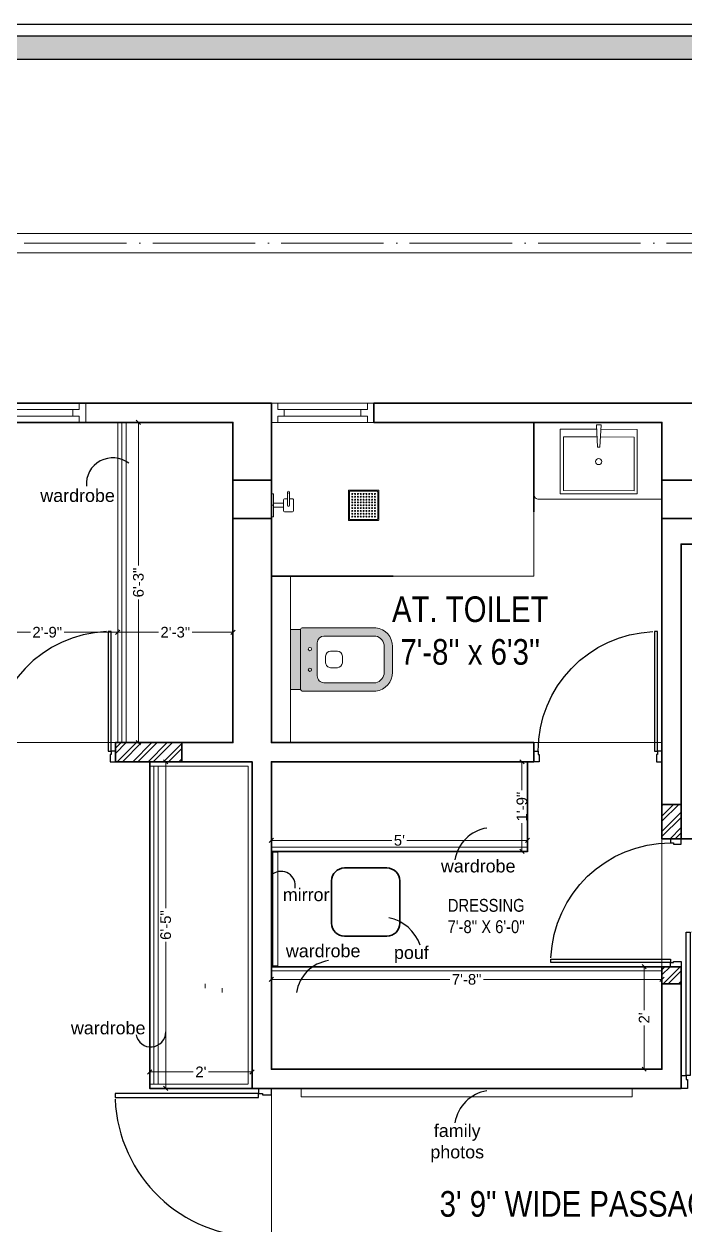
# Model space of a CAD drawing. Header units: millimetres. Extents: x 56222 to 154462, y -172610 to -121287.
# Drawn here: x 153075.5 to 153230.3, y -172336.6 to -172055.3 of the extents above; entities that cross this region are included whole.
import ezdxf

# ---------------------------------------------------------------- set-up
doc = ezdxf.new("R2010")
doc.units = ezdxf.units.MM
doc.header["$MEASUREMENT"] = 0
doc.header["$PDMODE"] = 35
doc.linetypes.add('ACAD_ISO04W100', pattern=[30, 24, -3, 0, -3])
doc.layers.get('Defpoints').update_dxf_attribs({"color": 220})
doc.layers.add('AR DOOR', color=40, linetype='Continuous')
doc.layers.add('AR ELE-5', color=134, linetype='Continuous')
for name, color, linetype, lineweight in [('COLUMN', 1, 'Continuous', 30), ('dim05', 1, 'Continuous', 13), ('ELEVATION ( SPIRAL STAIR )', 250, 'Continuous', 9), ('FIRST FLOOR', 7, 'Continuous', 9), ('FIRST FLOOR ( DW_RAIL )', 7, 'Continuous', 9), ('FIRST FLOOR ( TEXT )', 7, 'Continuous', 9), ('FIRST FLOOR_( PLine )_', 251, 'Continuous', 30), ('FURNITURE', 34, 'Continuous', 9), ('GROUND FLOOR', 7, 'Continuous', 9), ('GROUND FLOOR  ( PLINE )', 251, 'Continuous', 30), ('Labelling', 1, 'Continuous', 25), ('NAME PLATE', 7, 'Continuous', 25), ('wall', 7, 'Continuous', 30)]:
    doc.layers.add(name, color=color, linetype=linetype, lineweight=lineweight)
doc.styles.add('Arial', font='arial.ttf')
doc.styles.add('KATHA', font='swissc.ttf')
doc.styles.get("Standard").update_dxf_attribs({"font": 'arial.ttf', "height": 6})
doc.styles.add('style4', font='ARIALN.TTF')
doc.dimstyles.new('ISO-25', dxfattribs={"dimtxt": 2.5, "dimasz": 1, "dimexe": 0.5, "dimexo": 1, "dimtad": 0, "dimdec": 1, "dimlunit": 4, "dimtxsty": 'Standard', "dimblk": 'OBLIQUE', "dimcen": 2.5, "dimclrd": 1, "dimclre": 1, "dimclrt": 5, "dimadec": 0, "dimazin": 0, "dimtfac": 1, "dimtdec": 1, "dimtmove": 0, "dimatfit": 3, "dimfxl": 1, "dimlwd": -1, "dimarcsym": 0})
pattern_1 = [(45, (0, -2066.5317), (-1.79882093, 1.79882093), []), (45, (1.1992, -2066.5317), (-1.79882093, 1.79882093), [])]

# ---------------------------------------------------------------- blocks, each defined once
blk = doc.blocks.new('*U140')
for points in [[(0, 0), (0, 1120), (-30, 1120), (-30, 0)], [(40, 0), (0, 0), (0, -30), (-10, -30), (-10, -100), (40, -100)], [(-1160, 0), (-1120, 0), (-1120, -30), (-1110, -30), (-1110, -100), (-1160, -100)]]:
    blk.add_lwpolyline(points, close=True)
at = {"layer": 'AR ELE-5', "linetype": 'ByBlock', "ltscale": 15}
blk.add_arc((1.6, -0.7), 1121.6, 92.37301, 179.96526, dxfattribs=at)
blk = doc.blocks.new('*U143')
for points in [[(-1160, 0), (-1120, 0), (-1120, 30), (-1110, 30), (-1110, 100), (-1160, 100)], [(40, 0), (0, 0), (0, 30), (-10, 30), (-10, 100), (40, 100)], [(0, 0), (0, -1120), (-30, -1120), (-30, 0)]]:
    blk.add_lwpolyline(points, close=True)
at = {"layer": 'AR ELE-5', "linetype": 'ByBlock', "ltscale": 15}
blk.add_arc((1.6, 0.7), 1121.6, 180.03474, 267.62699, dxfattribs=at)
blk = doc.blocks.new('*U168')
for points in [[(-40, 0), (0, 0), (0, 30), (10, 30), (10, 100), (-40, 100)], [(0, 0), (0, -1120), (30, -1120), (30, 0)], [(1160, 0), (1120, 0), (1120, 30), (1110, 30), (1110, 100), (1160, 100)]]:
    blk.add_lwpolyline(points, close=True)
at = {"layer": 'AR ELE-5', "linetype": 'ByBlock', "ltscale": 15}
blk.add_arc((-2, 1), 1122, 272.373, 359.9653, dxfattribs=at)
blk = doc.blocks.new('LAYOUT FILE')
at = {"layer": 'NAME PLATE', "true_color": 0xd39e00}
h = blk.add_hatch(color=42, dxfattribs=at)
h.paths.add_polyline_path([(3346889.83, -513806.18), (3346889.83, -514260.7), (3347535.56, -514260.7), (3347535.56, -513806.18)])
h.paths.add_polyline_path([(3346894.36, -513810.71), (3347531.03, -513810.71), (3347531.03, -514256.17), (3346894.36, -514256.17)], flags=16)
at = {"layer": 'NAME PLATE', "color": 42, "true_color": 0xd39e00}
for points in [[(3346887.56, -513803.91), (3347537.83, -513803.91), (3347537.83, -514262.96), (3346887.56, -514262.96)], [(3346889.83, -513806.18), (3347535.56, -513806.18), (3347535.56, -514260.7), (3346889.83, -514260.7)], [(3346894.36, -513810.71), (3347531.03, -513810.71), (3347531.03, -514256.17), (3346894.36, -514256.17)]]:
    blk.add_lwpolyline(points, close=True, dxfattribs=at)
blk = doc.blocks.new('A$C744D1EC1')
at = {"layer": 'FURNITURE'}
for p, q in [((-2.26, -0.39), (-2.26, 0)), ((-2.26, -0.39), (-2.26, 0)), ((0, -0.39), (0, 0)), ((0, -0.39), (0, 0)), ((2.26, -0.39), (2.26, 0)), ((2.26, -0.39), (2.26, 0)), ((-2.26, -0.39), (2.26, -0.39)), ((-2.26, -0.39), (2.26, -0.39)), ((-0.39, -0.39), (-0.39, -2.36)), ((0.39, -0.39), (0.39, -2.36)), ((-1.26, -2.56), (-1.26, -4.14)), ((-1.06, -2.36), (1.06, -2.36)), ((-1.06, -4.33), (1.06, -4.33)), ((0, -3.15), (2.56, -3.15)), ((0, -3.55), (2.56, -3.55)), ((1.26, -2.56), (1.26, -3.15)), ((1.26, -3.55), (1.26, -4.14))]:
    blk.add_line(p, q, dxfattribs=at)
for points in [[(-2.96, -15.14), (-2.96, -20.86, 0.414214), (-2.86, -20.96), (2.86, -20.96, 0.414214), (2.96, -20.86), (2.96, -15.14, 0.414214), (2.86, -15.04), (-2.86, -15.04, 0.414214)], [(-2.76, -15.34), (-2.76, -20.66, 0.414214), (-2.66, -20.76), (2.66, -20.76, 0.414214), (2.76, -20.66), (2.76, -15.34, 0.414214), (2.66, -15.24), (-2.66, -15.24, 0.414214)]]:
    blk.add_lwpolyline(points, format="xyb", close=True, dxfattribs=at)
for centre, radius in [((2.56, -3.35), 0.197), ((-2.21, -15.79), 0.0985), ((-2.21, -16.34), 0.0985), ((-1.66, -15.79), 0.0985), ((-1.66, -16.34), 0.0985), ((-1.1, -15.79), 0.0985), ((-1.1, -16.34), 0.0985), ((-0.55, -15.79), 0.0985), ((-0.55, -16.34), 0.0985), ((0, -15.79), 0.0985), ((0, -16.34), 0.0985), ((0.55, -15.79), 0.0985), ((0.55, -16.34), 0.0985), ((1.1, -15.79), 0.0985), ((1.1, -16.34), 0.0985), ((1.66, -15.79), 0.0985), ((1.66, -16.34), 0.0985), ((2.21, -15.79), 0.0985), ((2.21, -16.34), 0.0985), ((-2.21, -16.9), 0.0985), ((-2.21, -17.45), 0.0985), ((-2.21, -18), 0.0985), ((-2.21, -18.55), 0.0985), ((-1.66, -16.9), 0.0985), ((-1.66, -17.45), 0.0985), ((-1.66, -18), 0.0985), ((-1.66, -18.55), 0.0985), ((-1.1, -16.9), 0.0985), ((-1.1, -17.45), 0.0985), ((-1.1, -18), 0.0985), ((-1.1, -18.55), 0.0985), ((-0.55, -16.9), 0.0985), ((-0.55, -17.45), 0.0985), ((-0.55, -18), 0.0985), ((-0.55, -18.55), 0.0985), ((0, -16.9), 0.0985), ((0, -17.45), 0.0985), ((0, -18), 0.0985), ((0, -18.55), 0.0985), ((0.55, -16.9), 0.0985), ((0.55, -17.45), 0.0985), ((0.55, -18), 0.0985), ((0.55, -18.55), 0.0985), ((1.1, -16.9), 0.0985), ((1.1, -17.45), 0.0985), ((1.1, -18), 0.0985), ((1.1, -18.55), 0.0985), ((1.66, -16.9), 0.0985), ((1.66, -17.45), 0.0985), ((1.66, -18), 0.0985), ((1.66, -18.55), 0.0985), ((2.21, -16.9), 0.0985), ((2.21, -17.45), 0.0985), ((2.21, -18), 0.0985), ((2.21, -18.55), 0.0985), ((-2.21, -19.1), 0.0985), ((-2.21, -19.66), 0.0985), ((-2.21, -20.21), 0.0985), ((-1.66, -19.1), 0.0985), ((-1.66, -19.66), 0.0985), ((-1.66, -20.21), 0.0985), ((-1.1, -19.1), 0.0985), ((-1.1, -19.66), 0.0985), ((-1.1, -20.21), 0.0985), ((-0.55, -19.1), 0.0985), ((-0.55, -19.66), 0.0985), ((-0.55, -20.21), 0.0985), ((0, -19.1), 0.0985), ((0, -19.66), 0.0985), ((0, -20.21), 0.0985), ((0.55, -19.1), 0.0985), ((0.55, -19.66), 0.0985), ((0.55, -20.21), 0.0985), ((1.1, -19.1), 0.0985), ((1.1, -19.66), 0.0985), ((1.1, -20.21), 0.0985), ((1.66, -19.1), 0.0985), ((1.66, -19.66), 0.0985), ((1.66, -20.21), 0.0985), ((2.21, -19.1), 0.0985), ((2.21, -19.66), 0.0985), ((2.21, -20.21), 0.0985)]:
    blk.add_circle(centre, radius, dxfattribs=at)
for centre, start, end in [((-1.06, -2.56), 90, 180), ((-1.06, -4.14), 180, 270), ((0, -3.35), 90, 270), ((1.06, -2.56), 0, 90), ((1.06, -4.14), 270, 0)]:
    blk.add_arc(centre, 0.197, start, end, dxfattribs=at)
blk = doc.blocks.new('A$C3EC62B37')
at = {"layer": 'FURNITURE', "lineweight": 30, "ltscale": 0.25, "true_color": 0xffffff}
h = blk.add_hatch(color=7, dxfattribs=at)
h.dxf.hatch_style = 1
h.paths.add_polyline_path([(-12.22, 0), (-12.22, 2.35), (-26.26, 2.35), (-26.26, 0)])
h.paths.add_polyline_path([(-26.26, 2.35), (-12.22, 2.35, 0.414214), (-11.83, 2.74), (-11.83, 19.96, 0.388639), (-16.24, 23.87), (-22.38, 23.87, 0.379499), (-26.65, 19.96), (-26.65, 2.74, 0.414214)])
h.paths.add_polyline_path([(-15.35, 6.26), (-23.13, 6.26, -0.414214), (-24.7, 7.83), (-24.7, 19.96, -0.349567), (-22.37, 21.91), (-16.24, 21.91, -0.364948), (-13.78, 19.96), (-13.78, 7.83, -0.414214)], flags=16)
h.paths.add_polyline_path([(-18.46, 8.22), (-20.02, 8.22, -0.414214), (-21.2, 9.39), (-21.2, 10.96, -0.414214), (-20.02, 12.13), (-18.46, 12.13, -0.414214), (-17.28, 10.96), (-17.28, 9.39, -0.414214)], flags=0)
h.paths.add_polyline_path([(-22.06, 4.53, -1), (-21.27, 4.53, -1)], flags=16)
at = {"layer": 'FURNITURE', "color": 0, "linetype": 'ByBlock', "lineweight": -2}
for p, q in [((-22.24, 23.87), (-16.24, 23.87)), ((-26.65, 2.74), (-26.65, 19.96)), ((-24.7, 7.83), (-24.7, 19.96)), ((-22.24, 21.91), (-16.24, 21.91)), ((-13.78, 7.83), (-13.78, 19.96)), ((-11.83, 2.74), (-11.83, 19.96)), ((-20.02, 12.13), (-18.46, 12.13)), ((-21.2, 9.39), (-21.2, 10.96)), ((-17.28, 9.39), (-17.28, 10.96)), ((-23.13, 6.26), (-15.35, 6.26)), ((-20.02, 8.22), (-18.46, 8.22)), ((-26.26, 2.35), (-12.22, 2.35)), ((-26.26, 2.35), (-26.26, 0)), ((-26.26, 0), (-12.22, 0)), ((-26.26, 0), (-12.22, 0)), ((-12.22, 2.35), (-12.22, 0))]:
    blk.add_line(p, q, dxfattribs=at)
for centre in [(-21.66, 4.53), (-16.81, 4.53)]:
    blk.add_circle(centre, 0.391, dxfattribs=at)
for centre, radius, start, end in [((-22.31, 19.5), 4.37, 89.0873, 174.0395), ((-16.17, 19.5), 4.37, 5.9605, 90.9127), ((-22.31, 19.48), 2.44, 88.437, 168.6348), ((-16.17, 19.48), 2.44, 11.3652, 91.563), ((-20.02, 10.96), 1.17, 90, 180), ((-18.46, 10.96), 1.17, 0, 90), ((-20.02, 9.39), 1.17, 180, 270), ((-18.46, 9.39), 1.17, 270, 0), ((-23.13, 7.83), 1.57, 180, 270), ((-15.35, 7.83), 1.57, 270, 0), ((-26.26, 2.74), 0.391, 180, 270), ((-12.22, 2.74), 0.391, 270, 0)]:
    blk.add_arc(centre, radius, start, end, dxfattribs=at)
blk = doc.blocks.new('_Oblique')
at = {"layer": 'wall', "color": 0, "lineweight": -2}
blk.add_line((-0.5, -0.5), (0.5, 0.5), dxfattribs=at)
blk = doc.blocks.new('*D497')
at = {"layer": 'Defpoints', "color": 0, "transparency": 16777216}
for p in [(153133.41, -172243.8), (153193.42, -172246.38), (153193.42, -172246.52)]:
    blk.add_point(p, dxfattribs=at)
at = {"layer": 'dim05', "color": 1, "linetype": 'Continuous', "lineweight": -2, "transparency": 16777216}
for p, q in [((153133.41, -172244.8), (153133.41, -172247.02)), ((153193.42, -172247.38), (153193.42, -172247.02))]:
    blk.add_line(p, q, dxfattribs=at)
at = {"layer": 'dim05', "color": 1, "linetype": 'Continuous', "transparency": 16777216}
for p, q in [((153133.41, -172246.52), (153161.64, -172246.52)), ((153193.42, -172246.52), (153165.19, -172246.52))]:
    blk.add_line(p, q, dxfattribs=at)
at = {"layer": 'dim05', "color": 1, "transparency": 16777216, "rotation": 180}
blk.add_blockref('_Oblique', (153133.41, -172246.52), dxfattribs=at)
at = {"layer": 'dim05', "color": 1, "transparency": 16777216}
blk.add_blockref('_Oblique', (153193.42, -172246.52), dxfattribs=at)
at = {"layer": 'dim05', "color": 5, "lineweight": 25, "transparency": 16777216, "insert": (153163.41, -172246.52), "char_height": 2.5, "attachment_point": 5, "style": 'Arial'}
blk.add_mtext("5'", dxfattribs=at)
blk = doc.blocks.new('*D498')
at = {"layer": 'Defpoints', "color": 0, "transparency": 16777216}
for p in [(153192.13, -172228.11), (153192.2, -172228.11), (153191.33, -172249.11)]:
    blk.add_point(p, dxfattribs=at)
at = {"layer": 'dim05', "color": 1, "linetype": 'Continuous', "lineweight": -2, "transparency": 16777216}
for p, q in [((153191.2, -172228.11), (153191.63, -172228.11)), ((153192.33, -172249.11), (153192.63, -172249.11))]:
    blk.add_line(p, q, dxfattribs=at)
at = {"layer": 'dim05', "color": 1, "linetype": 'Continuous', "transparency": 16777216}
for p, q in [((153192.13, -172228.11), (153192.13, -172234.78)), ((153192.13, -172249.11), (153192.13, -172242.45))]:
    blk.add_line(p, q, dxfattribs=at)
at = {"layer": 'dim05', "color": 1, "transparency": 16777216}
for p, rotation in [((153192.13, -172228.11), 90), ((153192.13, -172249.11), 270)]:
    blk.add_blockref('_Oblique', p, dxfattribs=dict(at, rotation=rotation))
at = {"layer": 'dim05', "color": 5, "lineweight": 25, "transparency": 16777216, "insert": (153192.13, -172238.61), "char_height": 2.5, "attachment_point": 5, "rotation": 90, "style": 'Arial'}
blk.add_mtext('1\'-9"', dxfattribs=at)
blk = doc.blocks.new('*D499')
at = {"layer": 'Defpoints', "color": 0, "transparency": 16777216}
for p in [(153133.41, -172278.62), (153224.91, -172278.62), (153224.91, -172279.09)]:
    blk.add_point(p, dxfattribs=at)
at = {"layer": 'dim05', "color": 1, "linetype": 'Continuous', "transparency": 16777216}
for p, q in [((153133.41, -172279.09), (153175.23, -172279.09)), ((153224.91, -172279.09), (153183.1, -172279.09))]:
    blk.add_line(p, q, dxfattribs=at)
at = {"layer": 'dim05', "color": 1, "linetype": 'Continuous', "lineweight": -2, "transparency": 16777216}
for p, q in [((153133.41, -172279.62), (153133.41, -172279.59)), ((153224.91, -172279.62), (153224.91, -172279.59))]:
    blk.add_line(p, q, dxfattribs=at)
at = {"layer": 'dim05', "color": 1, "transparency": 16777216, "rotation": 180}
blk.add_blockref('_Oblique', (153133.41, -172279.09), dxfattribs=at)
at = {"layer": 'dim05', "color": 1, "transparency": 16777216}
blk.add_blockref('_Oblique', (153224.91, -172279.09), dxfattribs=at)
at = {"layer": 'dim05', "color": 5, "lineweight": 25, "transparency": 16777216, "insert": (153179.16, -172279.09), "char_height": 2.5, "attachment_point": 5, "style": 'Arial'}
blk.add_mtext('7\'-8"', dxfattribs=at)
blk = doc.blocks.new('*D500')
at = {"layer": 'Defpoints', "color": 0, "transparency": 16777216}
for p in [(153216.81, -172276.11), (153216.81, -172300.11), (153220.75, -172300.11)]:
    blk.add_point(p, dxfattribs=at)
at = {"layer": 'dim05', "color": 1, "linetype": 'Continuous', "lineweight": -2, "transparency": 16777216}
for p, q in [((153217.81, -172276.11), (153221.25, -172276.11)), ((153217.81, -172300.11), (153221.25, -172300.11))]:
    blk.add_line(p, q, dxfattribs=at)
at = {"layer": 'dim05', "color": 1, "linetype": 'Continuous', "transparency": 16777216}
for p, q in [((153220.75, -172276.11), (153220.75, -172286.32)), ((153220.75, -172300.11), (153220.75, -172289.91))]:
    blk.add_line(p, q, dxfattribs=at)
at = {"layer": 'dim05', "color": 1, "transparency": 16777216}
for p, rotation in [((153220.75, -172276.11), 90), ((153220.75, -172300.11), 270)]:
    blk.add_blockref('_Oblique', p, dxfattribs=dict(at, rotation=rotation))
at = {"layer": 'dim05', "color": 5, "lineweight": 25, "transparency": 16777216, "insert": (153220.75, -172288.11), "char_height": 2.5, "attachment_point": 5, "rotation": 90, "style": 'Arial'}
blk.add_mtext("2'", dxfattribs=at)
blk = doc.blocks.new('*D501')
at = {"layer": 'Defpoints', "color": 0, "transparency": 16777216}
for p in [(153110.06, -172228.11), (153108.66, -172304.61), (153110.06, -172304.61)]:
    blk.add_point(p, dxfattribs=at)
at = {"layer": 'dim05', "color": 1, "linetype": 'Continuous', "lineweight": -2, "transparency": 16777216}
for p, q in [((153109.06, -172228.11), (153108.16, -172228.11)), ((153109.06, -172304.61), (153108.16, -172304.61))]:
    blk.add_line(p, q, dxfattribs=at)
at = {"layer": 'dim05', "color": 1, "linetype": 'Continuous', "transparency": 16777216}
for p, q in [((153108.66, -172228.11), (153108.66, -172262.41)), ((153108.66, -172304.61), (153108.66, -172270.32))]:
    blk.add_line(p, q, dxfattribs=at)
at = {"layer": 'dim05', "color": 1, "transparency": 16777216}
for p, rotation in [((153108.66, -172228.11), 90), ((153108.66, -172304.61), 270)]:
    blk.add_blockref('_Oblique', p, dxfattribs=dict(at, rotation=rotation))
at = {"layer": 'dim05', "color": 5, "lineweight": 25, "transparency": 16777216, "insert": (153108.66, -172266.36), "char_height": 2.5, "attachment_point": 5, "rotation": 90, "style": 'Arial'}
blk.add_mtext('6\'-5"', dxfattribs=at)
blk = doc.blocks.new('*D502')
at = {"layer": 'Defpoints', "color": 0, "transparency": 16777216}
for p in [(153104.91, -172300.44), (153128.91, -172300.44), (153128.91, -172300.75)]:
    blk.add_point(p, dxfattribs=at)
at = {"layer": 'dim05', "color": 1, "linetype": 'Continuous', "transparency": 16777216}
for p, q in [((153104.91, -172300.75), (153115.12, -172300.75)), ((153128.91, -172300.75), (153118.71, -172300.75))]:
    blk.add_line(p, q, dxfattribs=at)
at = {"layer": 'dim05', "color": 1, "linetype": 'Continuous', "lineweight": -2, "transparency": 16777216}
for p, q in [((153104.91, -172301.44), (153104.91, -172301.25)), ((153128.91, -172301.44), (153128.91, -172301.25))]:
    blk.add_line(p, q, dxfattribs=at)
at = {"layer": 'dim05', "color": 1, "transparency": 16777216, "rotation": 180}
blk.add_blockref('_Oblique', (153104.91, -172300.75), dxfattribs=at)
at = {"layer": 'dim05', "color": 1, "transparency": 16777216}
blk.add_blockref('_Oblique', (153128.91, -172300.75), dxfattribs=at)
at = {"layer": 'dim05', "color": 5, "lineweight": 25, "transparency": 16777216, "insert": (153116.91, -172300.75), "char_height": 2.5, "attachment_point": 5, "style": 'Arial'}
blk.add_mtext("2'", dxfattribs=at)
blk = doc.blocks.new('*D505')
at = {"layer": 'Defpoints', "color": 0, "transparency": 16777216}
for p in [(153097.41, -172197.76), (153097.41, -172198.02), (153064.41, -172207.61)]:
    blk.add_point(p, dxfattribs=at)
at = {"layer": 'dim05', "color": 1, "linetype": 'Continuous', "lineweight": -2, "transparency": 16777216}
for p, q in [((153064.41, -172206.61), (153064.41, -172197.26)), ((153097.41, -172197.02), (153097.41, -172197.26))]:
    blk.add_line(p, q, dxfattribs=at)
at = {"layer": 'dim05', "color": 1, "linetype": 'Continuous', "transparency": 16777216}
for p, q in [((153064.41, -172197.76), (153076.95, -172197.76)), ((153097.41, -172197.76), (153084.88, -172197.76))]:
    blk.add_line(p, q, dxfattribs=at)
at = {"layer": 'dim05', "color": 1, "transparency": 16777216, "rotation": 180}
blk.add_blockref('_Oblique', (153064.41, -172197.76), dxfattribs=at)
at = {"layer": 'dim05', "color": 1, "transparency": 16777216}
blk.add_blockref('_Oblique', (153097.41, -172197.76), dxfattribs=at)
at = {"layer": 'dim05', "color": 5, "lineweight": 25, "transparency": 16777216, "insert": (153080.91, -172197.76), "char_height": 2.5, "attachment_point": 5, "style": 'Arial'}
blk.add_mtext('2\'-9"', dxfattribs=at)
blk = doc.blocks.new('*D506')
at = {"layer": 'Defpoints', "color": 0, "transparency": 16777216}
for p in [(153097.41, -172198.02), (153124.41, -172197.76), (153124.41, -172198.02)]:
    blk.add_point(p, dxfattribs=at)
at = {"layer": 'dim05', "color": 1, "linetype": 'Continuous', "lineweight": -2, "transparency": 16777216}
for p, q in [((153097.41, -172197.02), (153097.41, -172197.26)), ((153124.41, -172197.02), (153124.41, -172197.26))]:
    blk.add_line(p, q, dxfattribs=at)
at = {"layer": 'dim05', "color": 1, "linetype": 'Continuous', "transparency": 16777216}
for p, q in [((153097.41, -172197.76), (153106.95, -172197.76)), ((153124.41, -172197.76), (153114.88, -172197.76))]:
    blk.add_line(p, q, dxfattribs=at)
at = {"layer": 'dim05', "color": 1, "transparency": 16777216, "rotation": 180}
blk.add_blockref('_Oblique', (153097.41, -172197.76), dxfattribs=at)
at = {"layer": 'dim05', "color": 1, "transparency": 16777216}
blk.add_blockref('_Oblique', (153124.41, -172197.76), dxfattribs=at)
at = {"layer": 'dim05', "color": 5, "lineweight": 25, "transparency": 16777216, "insert": (153110.91, -172197.76), "char_height": 2.5, "attachment_point": 5, "style": 'Arial'}
blk.add_mtext('2\'-3"', dxfattribs=at)
blk = doc.blocks.new('*D507')
at = {"layer": 'Defpoints', "color": 0, "transparency": 16777216}
for p in [(153102.27, -172148.61), (153103.55, -172148.61), (153103.16, -172223.61)]:
    blk.add_point(p, dxfattribs=at)
at = {"layer": 'dim05', "color": 1, "linetype": 'Continuous', "lineweight": -2, "transparency": 16777216}
for p, q in [((153102.55, -172148.61), (153101.77, -172148.61)), ((153102.16, -172223.61), (153101.77, -172223.61))]:
    blk.add_line(p, q, dxfattribs=at)
at = {"layer": 'dim05', "color": 1, "linetype": 'Continuous', "transparency": 16777216}
for p, q in [((153102.27, -172148.61), (153102.27, -172182.16)), ((153102.27, -172223.61), (153102.27, -172190.07))]:
    blk.add_line(p, q, dxfattribs=at)
at = {"layer": 'dim05', "color": 1, "transparency": 16777216}
for p, rotation in [((153102.27, -172148.61), 90), ((153102.27, -172223.61), 270)]:
    blk.add_blockref('_Oblique', p, dxfattribs=dict(at, rotation=rotation))
at = {"layer": 'dim05', "color": 5, "lineweight": 25, "transparency": 16777216, "insert": (153102.27, -172186.11), "char_height": 2.5, "attachment_point": 5, "rotation": 90, "style": 'Arial'}
blk.add_mtext('6\'-3"', dxfattribs=at)

msp = doc.modelspace()

# ---------------------------------------------------------------- hatches: boundary and pattern name
at = {"layer": 'GROUND FLOOR  ( PLINE )', "lineweight": 5}
h = msp.add_hatch(dxfattribs=at)
h.set_pattern_fill('ANSI32', color=3, scale=6.783779)
h.set_pattern_definition(pattern_1)
h.paths.add_polyline_path([(153112.4144, -172223.6149), (153096.9144, -172223.6149), (153096.9144, -172228.1149), (153112.4144, -172228.1149)])
h.paths.add_polyline_path([(153229.4144, -172246.1149), (153224.9144, -172246.1149), (153224.9144, -172238.1149), (153229.4144, -172238.1149)])
h.paths.add_polyline_path([(153265.4144, -172304.6149), (153271.4144, -172304.6149), (153271.4144, -172300.1149), (153265.4144, -172300.1149)])
h.paths.add_polyline_path([(153128.9144, -172340.6149), (153133.4144, -172340.6149), (153133.4144, -172346.6149), (153128.9144, -172346.6149)])
h = msp.add_hatch(dxfattribs=at)
h.set_pattern_fill('ANSI32', color=3, scale=6.783779)
h.set_pattern_definition(pattern_1)
h.paths.add_polyline_path([(153224.9144, -172276.1149), (153229.4144, -172276.1149), (153229.4144, -172280.1149), (153224.9144, -172280.1149)])

# ---------------------------------------------------------------- linework, layer by layer
at = {"layer": 'COLUMN'}
for points in [[(153124.4144, -172162.1149), (153133.4144, -172162.1149), (153133.4144, -172171.1149), (153124.4144, -172171.1149)], [(153224.9144, -172162.1149), (153233.9144, -172162.1149), (153233.9144, -172171.1149), (153224.9144, -172171.1149)]]:
    msp.add_lwpolyline(points, close=True, dxfattribs=at)
at = {"layer": 'ELEVATION ( SPIRAL STAIR )', "color": 5}
msp.add_lwpolyline([(153133.7653, -172249.3064), (153134.9158, -172249.3064), (153134.9158, -172275.9248), (153133.7653, -172275.9248)], close=True, dxfattribs=at)
at = {"layer": 'FIRST FLOOR'}
for p, q in [((152969.9144, -172144.1149), (153370.4144, -172144.1149)), ((153089.9144, -172148.6149), (153089.9144, -172144.1149)), ((153133.4144, -172223.6149), (153133.4144, -172144.1149)), ((153157.4144, -172148.6149), (153157.4144, -172144.1149)), ((152978.9144, -172148.6149), (153124.4144, -172148.6149)), ((153124.4144, -172223.6149), (153124.4144, -172148.6149)), ((153133.4144, -172148.6149), (153224.9144, -172148.6149)), ((153224.9144, -172300.1149), (153224.9144, -172148.6149)), ((153229.4144, -172238.1149), (153229.4144, -172177.1149)), ((152969.9144, -172223.6149), (153124.4144, -172223.6149)), ((153133.4144, -172223.6149), (153224.9144, -172223.6149)), ((153194.9144, -172228.1149), (153194.9144, -172223.6149)), ((153096.9144, -172228.1149), (153128.9144, -172228.1149)), ((153128.9144, -172228.1149), (153128.9144, -172304.6149)), ((153133.4144, -172228.1149), (153194.9144, -172228.1149)), ((153133.4144, -172228.1149), (153133.4144, -172300.1149)), ((153224.9144, -172238.1149), (153229.4144, -172238.1149)), ((153229.4144, -172304.6149), (153229.4144, -172276.1149)), ((153133.4144, -172300.1149), (153224.9144, -172300.1149)), ((153128.9144, -172304.6149), (153229.4144, -172304.6149)), ((153133.4144, -172454.6149), (153133.4144, -172304.6149))]:
    msp.add_line(p, q, dxfattribs=at)
at = {"layer": 'FIRST FLOOR ( DW_RAIL )'}
for points in [[(152965.4144, -172144.1149), (153370.4144, -172144.1148), (153370.4144, -172454.6149), (153361.4144, -172454.6149), (153341.6097, -172454.6149), (153301.2726, -172454.6149), (153275.9144, -172454.6149), (153133.4144, -172454.6149), (153133.4144, -172501.1149), (152965.4144, -172501.1149)], [(153089.9144, -172144.1149), (153088.4144, -172144.1149), (153088.4144, -172145.6149), (153086.9144, -172145.6149), (153086.9144, -172147.1149), (153068.9144, -172147.1149), (153068.9144, -172145.6149), (153067.4144, -172145.6149), (153067.4144, -172144.1149), (153065.9144, -172144.1149), (153065.9144, -172148.6149), (153067.4144, -172148.6149), (153067.4144, -172147.1149), (153068.9144, -172147.1149), (153068.9144, -172145.6149), (153086.9144, -172145.6149), (153086.9144, -172147.1149), (153088.4144, -172147.1149), (153088.4144, -172148.6149), (153089.9144, -172148.6149), (153089.9144, -172144.1149), (153065.9144, -172144.1149), (153065.9144, -172148.6149), (153089.9144, -172148.6149)], [(153157.4144, -172144.1149), (153155.9144, -172144.1149), (153155.9144, -172145.6149), (153154.4144, -172145.6149), (153154.4144, -172147.1149), (153136.4144, -172147.1149), (153136.4144, -172145.6149), (153134.9144, -172145.6149), (153134.9144, -172144.1149), (153133.4144, -172144.1149), (153133.4144, -172148.6149), (153134.9144, -172148.6149), (153134.9144, -172147.1149), (153136.4144, -172147.1149), (153136.4144, -172145.6149), (153154.4144, -172145.6149), (153154.4144, -172147.1149), (153155.9144, -172147.1149), (153155.9144, -172148.6149), (153157.4144, -172148.6149), (153157.4144, -172144.1149), (153133.4144, -172144.1149), (153133.4144, -172148.6149), (153157.4144, -172148.6149)]]:
    msp.add_lwpolyline(points, close=True, dxfattribs=at)
at = {"layer": 'FIRST FLOOR_( PLine )_'}
for points in [[(153224.9144, -172280.1149), (153224.9144, -172300.1149), (153133.4144, -172300.1149), (153133.4144, -172228.1149), (153194.9144, -172228.1149), (153194.9144, -172223.6149), (153133.4144, -172223.6149), (153133.4144, -172144.1149), (152969.9144, -172144.1149), (152969.9144, -172199.6149)], [(152978.9144, -172199.6149), (152969.9144, -172199.6149), (152978.9144, -172199.6149), (152978.9144, -172148.6149), (153124.4144, -172148.6149), (153124.4144, -172223.6149), (153112.4144, -172223.6149), (153112.4144, -172228.1149), (153112.4144, -172223.6149)], [(153112.4144, -172228.1149), (153128.9144, -172228.1149), (153128.9144, -172304.6149), (153229.4144, -172304.6149), (153229.4144, -172280.1149), (153224.9144, -172280.1149), (153229.4144, -172280.1149)]]:
    msp.add_lwpolyline(points, dxfattribs=at)
msp.add_lwpolyline([(153233.9144, -172148.6149), (153265.4144, -172148.6149), (153265.4144, -172144.1149), (153157.4144, -172144.1149), (153157.4144, -172148.6149), (153224.9144, -172148.6149), (153224.9144, -172238.1149), (153229.4144, -172238.1149), (153229.4144, -172177.1149), (153233.9144, -172177.1149)], close=True, dxfattribs=at)
at = {"layer": 'FURNITURE'}
for p, q in [((153097.4144, -172223.6149), (153097.4144, -172148.6149)), ((153098.4144, -172223.6149), (153098.4144, -172148.6149)), ((153099.4144, -172223.6149), (153099.4144, -172148.6149)), ((153194.9144, -172184.6149), (153194.9144, -172148.6149)), ((153194.9144, -172184.6149), (153133.4144, -172184.6149)), ((153105.0101, -172229.1149), (153128.0101, -172229.1149)), ((153105.9144, -172303.6149), (153105.9144, -172229.1149)), ((153106.9144, -172303.6149), (153106.9144, -172229.1149)), ((153128.0101, -172229.1149), (153128.0101, -172303.6149)), ((153193.4153, -172248.1149), (153133.4144, -172248.1149)), ((153224.9144, -172277.1149), (153133.4144, -172277.1149)), ((153117.9144, -172280.1149), (153117.9144, -172281.1149)), ((153121.9144, -172281.1149), (153121.9144, -172282.1149)), ((153127.9144, -172303.6149), (153104.9144, -172303.6149))]:
    msp.add_line(p, q, dxfattribs=at)
at = {"layer": 'FURNITURE', "color": 5, "lineweight": 30, "ltscale": 10000}
for p, q in [((153194.9144, -172148.6149), (153194.9144, -172169.5257)), ((153133.4144, -172184.6149), (153161.9144, -172184.6149))]:
    msp.add_line(p, q, dxfattribs=at)
at = {"layer": 'FURNITURE', "lineweight": 30}
for p, q in [((153193.4153, -172228.1665), (153193.4153, -172249.1665)), ((153193.4153, -172249.1149), (153133.4144, -172249.1149)), ((153224.9144, -172276.1149), (153133.4144, -172276.1149))]:
    msp.add_line(p, q, dxfattribs=at)
at = {"layer": 'FURNITURE'}
msp.add_lwpolyline([(153224.9144, -172148.6149), (153194.9144, -172148.6149), (153194.9144, -172165.4222, 0.42261333), (153196.099, -172166.6206), (153224.9144, -172166.6207)], format="xyb", close=True, dxfattribs=at)
for points in [[(153210.6029, -172150.2174), (153219.1139, -172150.2318), (153219.1051, -172165.3258), (153201.1052, -172165.3052), (153201.1139, -172150.2112), (153209.6263, -172150.2167)], [(153210.5152, -172152.0178), (153218.3926, -172152.0318), (153218.3855, -172164.6051), (153201.8258, -172164.5855), (153201.8329, -172152.0121), (153209.7116, -172152.0172)]]:
    msp.add_lwpolyline(points, dxfattribs=at)
for points in [[(153210.4032, -172154.4329), (153209.8316, -172154.4333), (153209.5738, -172149.1365), (153210.654, -172149.1358)], [(153137.9144, -172223.5211), (153133.4144, -172223.5211), (153133.4144, -172184.6149), (153137.9144, -172184.6149)], [(153140.3975, -172304.6149), (153217.9313, -172304.6149), (153217.9313, -172306.5999), (153140.3975, -172306.5999)]]:
    msp.add_lwpolyline(points, close=True, dxfattribs=at)
at = {"layer": 'FURNITURE', "lineweight": 30}
for points in [[(153233.9144, -172177.1149), (153229.4144, -172177.1149), (153229.4144, -172246.1149), (153233.9144, -172246.1149)], [(153128.9144, -172228.1149), (153128.9144, -172304.6149), (153104.9144, -172304.6149), (153104.9144, -172228.1149)]]:
    msp.add_lwpolyline(points, close=True, dxfattribs=at)
msp.add_lwpolyline([(153150.5385, -172252.9859), (153160.5067, -172252.9859, -0.41421356), (153163.5067, -172255.9859), (153163.5067, -172265.942, -0.41421356), (153160.5067, -172268.942), (153150.5385, -172268.942, -0.41421356), (153147.5385, -172265.942), (153147.5385, -172255.9859, -0.41421356)], format="xyb", close=True, dxfattribs=at)
at = {"layer": 'FURNITURE'}
msp.add_circle((153210.1095, -172157.7788), 0.7202, dxfattribs=at)
at = {"layer": 'GROUND FLOOR'}
for p, q in [((152870.1644, -172104.3649), (153370.4144, -172104.3649)), ((152874.6644, -172108.8649), (153370.4144, -172108.8649))]:
    msp.add_line(p, q, dxfattribs=at)
at = {"layer": 'GROUND FLOOR', "color": 1, "linetype": 'ACAD_ISO04W100'}
msp.add_lwpolyline([(153370.4144, -172106.6149), (152872.4144, -172106.6149), (152872.4144, -172569.1149), (153370.4144, -172569.1149)], dxfattribs=at)
at = {"layer": 'GROUND FLOOR  ( PLINE )', "color": 3}
for points in [[(153112.4144, -172223.6149), (153096.9144, -172223.6149), (153096.9144, -172228.1149), (153112.4144, -172228.1149)], [(153229.4144, -172246.1149), (153224.9144, -172246.1149), (153224.9144, -172238.1149), (153229.4144, -172238.1149)], [(153224.9144, -172276.1149), (153229.4144, -172276.1149), (153229.4144, -172280.1149), (153224.9144, -172280.1149)]]:
    msp.add_lwpolyline(points, close=True, dxfattribs=at)
at = {"layer": 'Labelling', "color": 1}
for centre, radius, start, end in [((153096.2419, -172163.0787, -0.0006), 6.1831, 52.518408, 183.974009), ((153185.222, -172252.432, -0.0006), 8.8915, 98.354103, 171.276609), ((153135.6849, -172257.1117, -0.0698), 3.3324, 350.194049, 125.1722), ((153159.0734, -172274.1596, -0.0006), 9.6892, 18.394643, 78.99677), ((153148.1013, -172283.4866, -0.0006), 8.8915, 98.354103, 171.276609), ((153105.1665, -172291.4118, 0.0006), 3.4969, 190.347189, 0.544958), ((153185.222, -172314.0003, -0.0006), 8.8915, 98.354103, 171.276609)]:
    msp.add_arc(centre, radius, start, end, dxfattribs=at)

# ---------------------------------------------------------------- block references
at = {"layer": 'AR DOOR', "linetype": 'ByBlock', "lineweight": -2, "extrusion": (0, 0, -1), "xscale": -0.02500000000004329, "yscale": 0.02500000000004329, "zscale": -0.02500000000004329}
msp.add_blockref('*U140', (-153095.9144, -172225.6149), dxfattribs=at)
at = {"layer": 'AR DOOR', "linetype": 'ByBlock', "lineweight": -2, "extrusion": (0, 0, -1)}
for name, p, xscale, yscale, zscale, rotation in [('*U143', (-153223.9144, -172225.6149), 0.02500000000004618, 0.02500000000004618, -0.02500000000004618, 180), ('*U168', (-153226.9144, -172275.1149), 0.02500000000004618, 0.02500000000004618, -0.02500000000004618, 90), ('*U143', (-153230.6144, -172301.6149), -0.02999999999996949, 0.02999999999996949, -0.02999999999996949, 180), ('*U140', (-153130.4144, -172305.8149), -0.02999999999996949, 0.02999999999996949, -0.02999999999996949, 270)]:
    msp.add_blockref(name, p, dxfattribs=dict(at, xscale=xscale, yscale=yscale, zscale=zscale, rotation=rotation))
at = {"layer": 'FURNITURE', "linetype": 'Continuous', "xscale": 1.200000000076199, "yscale": 1.200000000076199, "zscale": 1.200000000076199, "rotation": 90.0001863905708}
msp.add_blockref('A$C744D1EC1', (153133.4144, -172168.0208), dxfattribs=at)
at = {"layer": 'FURNITURE', "rotation": 270.0000000028459}
msp.add_blockref('A$C3EC62B37', (153137.9144, -172223.3538), dxfattribs=at)
at = {"layer": 'NAME PLATE', "lineweight": 0, "xscale": 1.209046105522275, "yscale": 1.209046105522275, "zscale": 1.209046105522275}
msp.add_blockref('LAYOUT FILE', (-3893761.4765, 449157.3491, 0.1256), dxfattribs=at)

# ---------------------------------------------------------------- texts
at = {"layer": 'FIRST FLOOR ( TEXT )', "attachment_point": 5, "style": 'KATHA'}
for s, insert, char_height in [("AT. TOILET\\P7'-8'' x 6'3''", (153180.0105, -172197.4025), 6), ("DRESSING\\P7'-8'' X 6'-0''", (153183.7538, -172264.2574), 3), ('3\' 9" WIDE PASSAGE', (153206.8028, -172331.7138), 6)]:
    msp.add_mtext(s, dxfattribs=dict(at, insert=insert, char_height=char_height))
at = {"layer": 'Labelling', "color": 1, "char_height": 3, "width": 33.454272, "attachment_point": 5, "style": 'style4'}
for s, insert in [('\\A1;{\\fArial|b0|i0|c0|p34;wardrobe}', (153088.0183, -172165.7462, -0.0704)), ('\\A1;{\\fArial|b0|i0|c0|p34;wardrobe}', (153181.879, -172252.5466, -0.0704)), ('\\A1;{\\fArial|b0|i0|c0|p34;mirror}', (153141.5637, -172259.2599)), ('\\A1;{\\fArial|b0|i0|c0|p34;wardrobe}', (153145.5505, -172272.4159, -0.0704)), ('\\A1;{\\fArial|b0|i0|c0|p34;pouf }', (153166.2197, -172273.251, -0.0704)), ('\\A1;{\\fArial|b0|i0|c0|p34;wardrobe}', (153095.193, -172290.4733, -0.0704)), ('\\A1;{\\fArial|b0|i0|c0|p34;family \\Pphotos}', (153176.9564, -172317.4598, -0.0704))]:
    msp.add_mtext(s, dxfattribs=dict(at, insert=insert))

# ---------------------------------------------------------------- dimensions: what is measured, and where the dimension line sits
at = {"layer": 'dim05', "color": 27, "lineweight": 25, "true_color": 0x7d5120}
for base, p1, p2, angle, override, picture, middle in [((153102.2732, -172148.6149), (153103.1639, -172223.6149), (153103.5469, -172148.6149), 90, {"dimdec": 0, "dimtxsty": 'Arial'}, '*D507', (153102.2732, -172186.1149)), ((153108.663274112, -172304.6148689989), (153110.0555206119, -172228.1148689988), (153110.0555206119, -172304.6148689988), 270, {"dimdec": 0, "dimtxsty": 'Arial'}, '*D501', (153108.663274112, -172266.3648689989)), ((153192.1309, -172228.1149), (153191.326, -172249.1149), (153192.2041, -172228.1149), 90, {"dimtxsty": 'Arial'}, '*D498', (153192.1309, -172238.6149)), ((153220.7518, -172300.1149), (153216.8149, -172276.1149), (153216.8149, -172300.1149), 90, {"dimtxsty": 'Arial'}, '*D500', (153220.7518, -172288.1149))]:
    dim = msp.add_linear_dim(base=base, p1=p1, p2=p2, angle=angle, dimstyle='ISO-25', override=override, dxfattribs=at)
    dim.commit()
    dim.dimension.update_dxf_attribs({"geometry": picture, "text_midpoint": middle})
for base, p1, p2, override, picture, middle in [((153097.4144, -172197.7609), (153064.4144, -172207.6091), (153097.4144, -172198.0225), {"dimdec": 0, "dimtxsty": 'Arial'}, '*D505', (153080.9144, -172197.7609)), ((153124.4144, -172197.7609), (153097.4144, -172198.0225), (153124.4144, -172198.0225), {"dimdec": 0, "dimtxsty": 'Arial'}, '*D506', (153110.9144, -172197.7609)), ((153193.4153, -172246.5244), (153133.4144, -172243.8007), (153193.4153, -172246.3805), {"dimtxsty": 'Arial'}, '*D497', (153163.4149, -172246.5244)), ((153224.9144186405, -172279.0895990328), (153133.4144186405, -172278.6224019103), (153224.9144186405, -172278.6224019103), {"dimdec": 0, "dimtxsty": 'Arial'}, '*D499', (153179.1644186405, -172279.0895990328)), ((153128.9144, -172300.7548), (153104.9144, -172300.4383), (153128.9144, -172300.4383), {"dimdec": 0, "dimtxsty": 'Arial'}, '*D502', (153116.9144, -172300.7548))]:
    dim = msp.add_linear_dim(base=base, p1=p1, p2=p2, dimstyle='ISO-25', override=override, dxfattribs=at)
    dim.commit()
    dim.dimension.update_dxf_attribs({"geometry": picture, "text_midpoint": middle})

doc.saveas('drawing.dxf')
